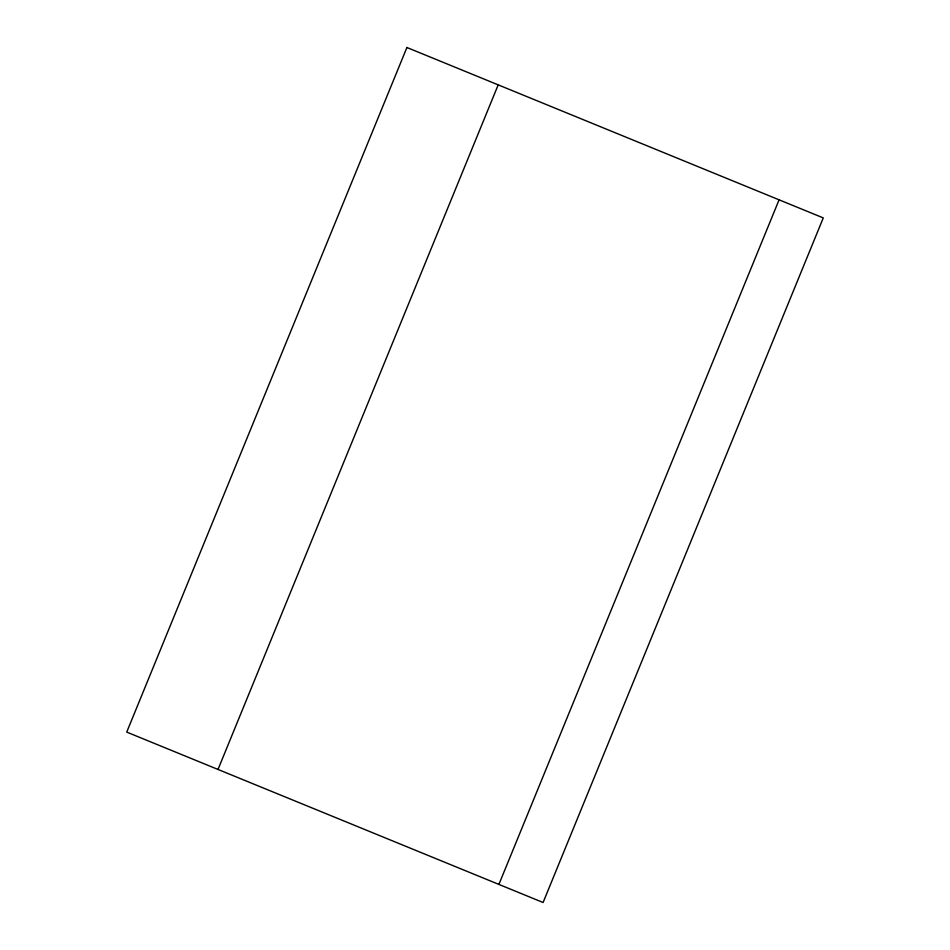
<?xml version="1.0" encoding="UTF-8"?>
<svg xmlns="http://www.w3.org/2000/svg" width="950" height="950" viewBox="0 0 950 950"><rect width="100%" height="100%" fill="white"/><g stroke="black" fill="none" stroke-linecap="round" stroke-linejoin="round"><path stroke-width="1.43" d="M218.013 769.453L498.192 84.859M498.904 884.414L779.083 199.821M406.909 47.5L126.73 732.094L543.091 902.5L823.27 217.906L406.909 47.5"/></g></svg>
